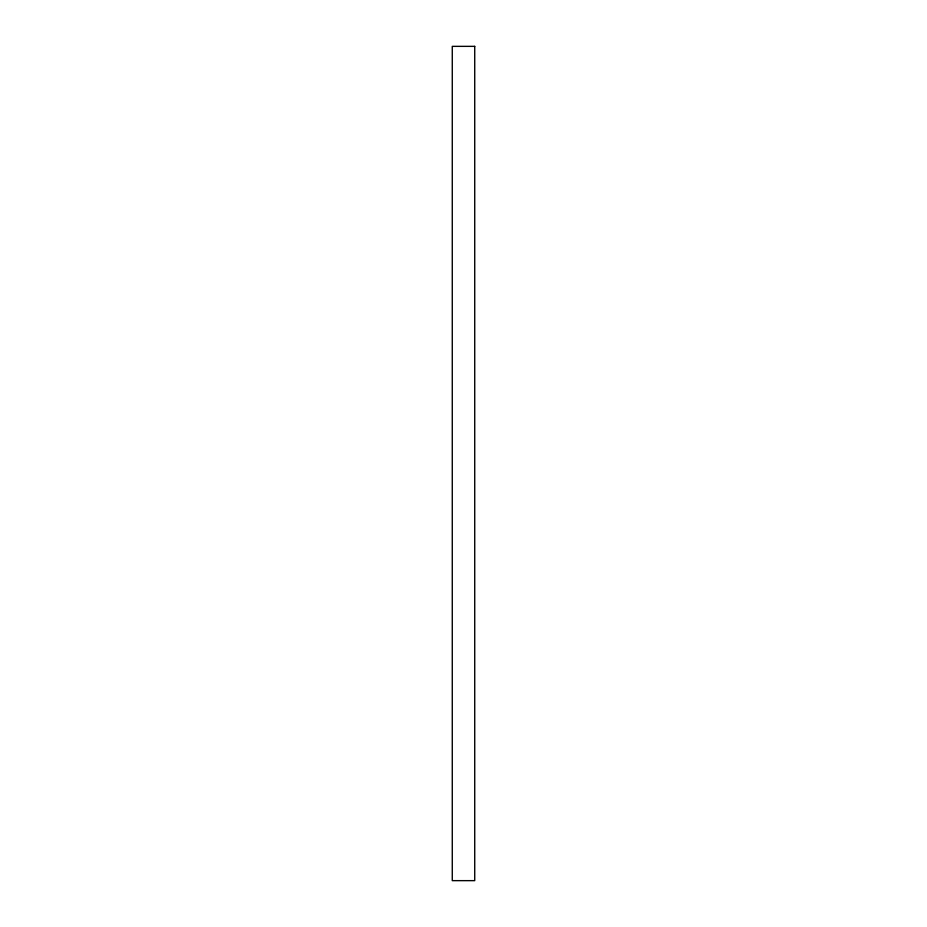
<?xml version="1.0" encoding="UTF-8"?>
<svg xmlns="http://www.w3.org/2000/svg" width="927" height="927" viewBox="0 0 927 927"><rect width="100%" height="100%" fill="white"/><g stroke="black" fill="none" stroke-linecap="round" stroke-linejoin="round"><path stroke-width="1.39" d="M474.728 46.35L452.272 46.35L452.272 880.65L474.728 880.65L474.728 46.35"/></g></svg>
